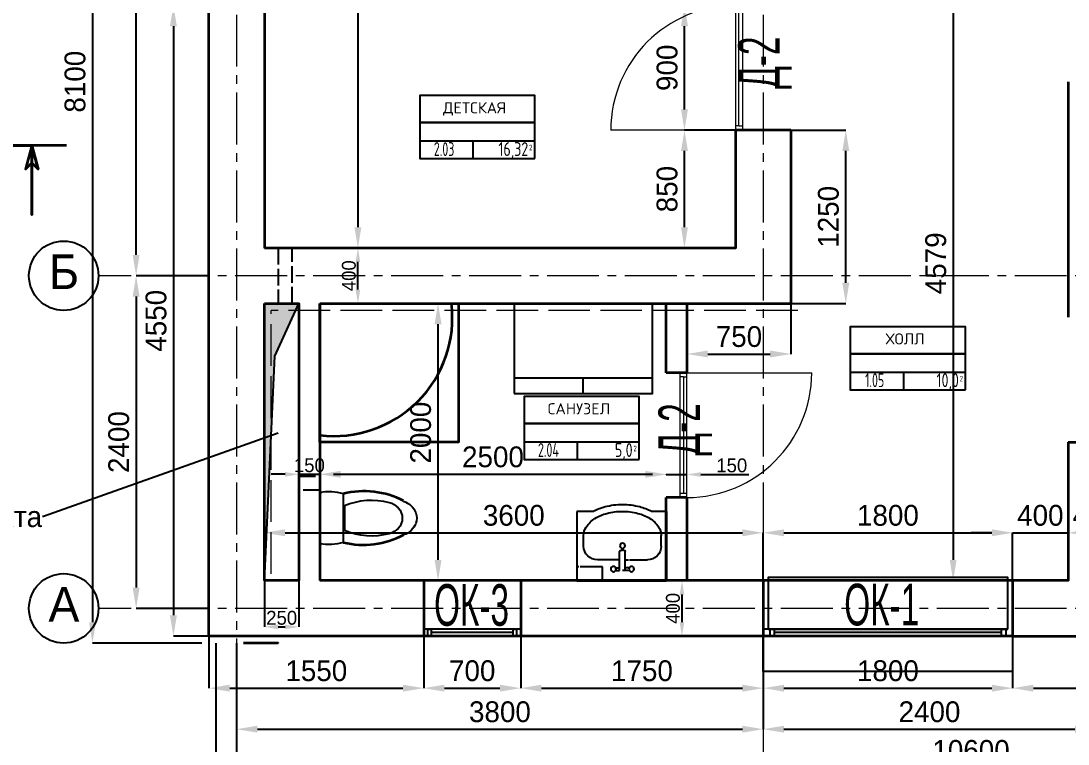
# Model space of a CAD drawing. Header units: millimetres. Extents: x 363119 to 453119, y -246250 to -184425.
# Drawn here: x 436498 to 444055, y -195590 to -190372 of the extents above; entities that cross this region are included whole.
import ezdxf
from ezdxf import colors
from ezdxf.entities.mleader import LeaderData, LeaderLine
from ezdxf.enums import TextEntityAlignment as Align
from ezdxf.math import Vec2, Vec3

# ---------------------------------------------------------------- set-up
doc = ezdxf.new("R2010")
doc.units = ezdxf.units.MM
doc.linetypes.add('ACAD_ISO02W100', pattern=[15, 12, -3])
doc.linetypes.add('CENTER2', pattern=[1.125, 0.75, -0.125, 0.125, -0.125])
for name, color, linetype, lineweight in [('ahsap', 222, 'Continuous', 13), ('Pencere No', 7, 'Continuous', 13), ('Н.С.', 7, 'Continuous', 35)]:
    doc.layers.add(name, color=color, linetype=linetype, lineweight=lineweight)
for name, color, linetype in [('AHSAP KAPI', 152, 'Continuous'), ('AKS', 252, 'CENTER2'), ('DENIZLIK', 174, 'Continuous'), ('room_no', 7, 'Continuous'), ('SANTEH', 30, 'Continuous'), ('tefris', 8, 'Continuous')]:
    doc.layers.add(name, color=color, linetype=linetype)
doc.styles.add('1', font='ARIALN.TTF', dxfattribs={"width": 0.7})
doc.styles.add('CYRILLIC', font='cyriltlc.shx')
doc.styles.add('ROMANS', font='romans', dxfattribs={"width": 0.75})
doc.styles.add('YAZI', font='romans.shx')
doc.dimstyles.new('ISO-25', dxfattribs={"dimtxt": 100, "dimasz": 2.5, "dimexe": 1.25, "dimexo": 0.625, "dimtad": 1, "dimdec": 0, "dimtxsty": 'Standard', "dimcen": 2.5, "dimadec": 0, "dimazin": 0, "dimtfac": 1, "dimtdec": 0, "dimtmove": 0, "dimatfit": 3, "dimfxl": 0, "dimarcsym": 0})

# ---------------------------------------------------------------- blocks, each defined once
blk = doc.blocks.new('*D339')
at = {"layer": 'ahsap', "color": 0, "lineweight": -2}
for p, q in [((439510.2, -192410.7), (439507, -192410.7)), ((439508.2, -194260.7), (439508.2, -192560.7)), ((439510.2, -194410.7), (439507, -194410.7))]:
    blk.add_line(p, q, dxfattribs=at)
at = {"layer": 'ahsap', "color": 0}
for points in [[(439483.2, -192560.7), (439533.2, -192560.7), (439508.2, -192410.7)], [(439483.2, -194260.7), (439533.2, -194260.7), (439508.2, -194410.7)]]:
    blk.add_solid(points, dxfattribs=at)
at = {"layer": 'DEFPOINTS', "color": 0}
for p in [(439508.2, -192410.7), (440317.7, -192410.7), (440354.5, -194410.7)]:
    blk.add_point(p, dxfattribs=at)
at = {"layer": 'ahsap', "color": 0, "insert": (439383.2, -193342.6), "char_height": 150, "attachment_point": 5, "rotation": 90}
blk.add_mtext('2000', dxfattribs=at)
blk = doc.blocks.new('*D340')
at = {"layer": 'ahsap', "color": 0, "lineweight": -2}
for p, q in [((438054.7, -195202.9), (438054.7, -195761.8)), ((448654.7, -195202.9), (448654.7, -195761.8)), ((438204.7, -195761.5), (448504.7, -195761.5))]:
    blk.add_line(p, q, dxfattribs=at)
at = {"layer": 'ahsap', "color": 0}
for points in [[(438204.7, -195736.5), (438204.7, -195786.5), (438054.7, -195761.5)], [(448504.7, -195736.5), (448504.7, -195786.5), (448654.7, -195761.5)]]:
    blk.add_solid(points, dxfattribs=at)
at = {"layer": 'DEFPOINTS', "color": 0}
for p in [(438054.7, -195202.3), (448654.7, -195202.3), (448654.7, -195761.5)]:
    blk.add_point(p, dxfattribs=at)
at = {"layer": 'ahsap', "color": 0, "insert": (443354.7, -195636.5), "char_height": 150, "attachment_point": 5}
blk.add_mtext('10600', dxfattribs=at)
blk = doc.blocks.new('*D341')
at = {"layer": 'ahsap', "color": 0, "lineweight": -2}
for p, q in [((437854.1, -187010.7), (437328.9, -187010.7)), ((437329.2, -192060.7), (437329.2, -187160.7)), ((437804.1, -192210.7), (437328.9, -192210.7))]:
    blk.add_line(p, q, dxfattribs=at)
at = {"layer": 'ahsap', "color": 0}
for points in [[(437304.2, -187160.7), (437354.2, -187160.7), (437329.2, -187010.7)], [(437304.2, -192060.7), (437354.2, -192060.7), (437329.2, -192210.7)]]:
    blk.add_solid(points, dxfattribs=at)
at = {"layer": 'DEFPOINTS', "color": 0}
for p in [(437329.2, -187010.7), (437854.7, -187010.7), (437804.7, -192210.7)]:
    blk.add_point(p, dxfattribs=at)
at = {"layer": 'ahsap', "color": 0, "insert": (437204.2, -189610.7), "char_height": 150, "attachment_point": 5, "rotation": 90}
blk.add_mtext('5200', dxfattribs=at)
blk = doc.blocks.new('*D370')
at = {"layer": 'ahsap', "color": 0, "lineweight": -2}
for p, q in [((437804.1, -186760.7), (437013.7, -186760.7)), ((437014, -186910.7), (437014, -194710.7)), ((437804.1, -194860.7), (437013.7, -194860.7))]:
    blk.add_line(p, q, dxfattribs=at)
at = {"layer": 'ahsap', "color": 0}
for points in [[(436989, -186910.7), (437039, -186910.7), (437014, -186760.7)], [(436989, -194710.7), (437039, -194710.7), (437014, -194860.7)]]:
    blk.add_solid(points, dxfattribs=at)
at = {"layer": 'DEFPOINTS', "color": 0}
for p in [(437804.7, -186760.7), (437014, -194860.7), (437804.7, -194860.7)]:
    blk.add_point(p, dxfattribs=at)
at = {"layer": 'ahsap', "color": 0, "insert": (436889, -190810.7), "char_height": 150, "attachment_point": 5, "rotation": 90}
blk.add_mtext('8100', dxfattribs=at)
blk = doc.blocks.new('*D342')
at = {"layer": 'ahsap', "color": 0, "lineweight": -2}
for p, q in [((438716.6, -187210.7), (438929.9, -187210.7)), ((438929.7, -187360.7), (438929.7, -191860.7)), ((438355.3, -192010.7), (438929.9, -192010.7))]:
    blk.add_line(p, q, dxfattribs=at)
at = {"layer": 'ahsap', "color": 0}
for points in [[(438904.7, -187360.7), (438954.7, -187360.7), (438929.7, -187210.7)], [(438904.7, -191860.7), (438954.7, -191860.7), (438929.7, -192010.7)]]:
    blk.add_solid(points, dxfattribs=at)
at = {"layer": 'DEFPOINTS', "color": 0}
for p in [(438716, -187210.7), (438354.7, -192010.7), (438929.7, -192010.7)]:
    blk.add_point(p, dxfattribs=at)
at = {"layer": 'ahsap', "color": 0, "insert": (438804.7, -189610.7), "char_height": 150, "attachment_point": 5, "rotation": 90}
blk.add_mtext('4800', dxfattribs=at)
blk = doc.blocks.new('*D346')
at = {"layer": 'ahsap', "color": 0, "lineweight": -2}
for p, q in [((437904.7, -194861.3), (437904.7, -196023.1)), ((448904.7, -194861.3), (448904.7, -196023.1)), ((438054.7, -196022.9), (448754.7, -196022.9))]:
    blk.add_line(p, q, dxfattribs=at)
at = {"layer": 'ahsap', "color": 0}
for points in [[(438054.7, -195997.9), (438054.7, -196047.9), (437904.7, -196022.9)], [(448754.7, -195997.9), (448754.7, -196047.9), (448904.7, -196022.9)]]:
    blk.add_solid(points, dxfattribs=at)
at = {"layer": 'DEFPOINTS', "color": 0}
for p in [(437904.7, -194860.7), (448904.7, -194860.7), (448904.7, -196022.9)]:
    blk.add_point(p, dxfattribs=at)
at = {"layer": 'ahsap', "color": 0, "insert": (443404.7, -195897.9), "char_height": 150, "attachment_point": 5}
blk.add_mtext('11000', dxfattribs=at)
blk = doc.blocks.new('*D347')
at = {"layer": 'ahsap', "color": 0, "lineweight": -2}
for p, q in [((438054.7, -194861.3), (438054.7, -195482.6)), ((441854.7, -194862.6), (441854.7, -195482.6)), ((438204.7, -195482.4), (441704.7, -195482.4))]:
    blk.add_line(p, q, dxfattribs=at)
at = {"layer": 'ahsap', "color": 0}
for points in [[(438204.7, -195457.4), (438204.7, -195507.4), (438054.7, -195482.4)], [(441704.7, -195457.4), (441704.7, -195507.4), (441854.7, -195482.4)]]:
    blk.add_solid(points, dxfattribs=at)
at = {"layer": 'DEFPOINTS', "color": 0}
for p in [(438054.7, -194860.7), (441854.7, -194862), (441854.7, -195482.4)]:
    blk.add_point(p, dxfattribs=at)
at = {"layer": 'ahsap', "color": 0, "insert": (439954.7, -195357.4), "char_height": 150, "attachment_point": 5}
blk.add_mtext('3800', dxfattribs=at)
blk = doc.blocks.new('*D348')
at = {"layer": 'ahsap', "color": 0, "lineweight": -2}
for p, q in [((441854.7, -194863.2), (441854.7, -195482.6)), ((444254.7, -194863.2), (444254.7, -195482.6)), ((442004.7, -195482.4), (444104.7, -195482.4))]:
    blk.add_line(p, q, dxfattribs=at)
at = {"layer": 'ahsap', "color": 0}
for points in [[(442004.7, -195457.4), (442004.7, -195507.4), (441854.7, -195482.4)], [(444104.7, -195457.4), (444104.7, -195507.4), (444254.7, -195482.4)]]:
    blk.add_solid(points, dxfattribs=at)
at = {"layer": 'DEFPOINTS', "color": 0}
for p in [(441854.7, -194862.6), (444254.7, -194862.6), (444254.7, -195482.4)]:
    blk.add_point(p, dxfattribs=at)
at = {"layer": 'ahsap', "color": 0, "insert": (443054.7, -195357.4), "char_height": 150, "attachment_point": 5}
blk.add_mtext('2400', dxfattribs=at)
blk = doc.blocks.new('*D349')
at = {"layer": 'ahsap', "color": 0, "lineweight": -2}
for p, q in [((438256, -192010.7), (438930.2, -192010.7)), ((438929.9, -192310.7), (438929.9, -192110.7)), ((439059, -192410.7), (438929.7, -192410.7))]:
    blk.add_line(p, q, dxfattribs=at)
at = {"layer": 'ahsap', "color": 0}
for points in [[(438913.3, -192110.7), (438946.6, -192110.7), (438929.9, -192010.7)], [(438913.3, -192310.7), (438946.6, -192310.7), (438929.9, -192410.7)]]:
    blk.add_solid(points, dxfattribs=at)
at = {"layer": 'DEFPOINTS', "color": 0}
for p in [(438255.3, -192010.7), (438929.9, -192010.7), (439059.6, -192410.7)]:
    blk.add_point(p, dxfattribs=at)
at = {"layer": 'ahsap', "color": 0, "insert": (438864.9, -192210.7), "char_height": 100, "attachment_point": 5, "rotation": 90}
blk.add_mtext('400', dxfattribs=at)
blk = doc.blocks.new('Дверь 900')
at = {"layer": 'AHSAP KAPI', "lineweight": 5}
for p, q in [((355708.5, -118407.4), (355708.5, -117507.4)), ((356608.5, -118407.4), (355708.5, -118407.4)), ((355738.5, -118432.4), (355738.5, -118407.4)), ((356578.5, -118407.4), (356578.5, -118457.4)), ((356608.5, -118457.4), (355708.5, -118457.4)), ((355738.5, -118432.4), (356578.5, -118432.4)), ((355738.5, -118432.4), (355738.5, -118457.4))]:
    blk.add_line(p, q, dxfattribs=at)
for points in [[(355708.5, -118457.4), (355708.5, -118407.4)], [(356608.5, -118457.4), (356608.5, -118407.4)]]:
    blk.add_lwpolyline(points, dxfattribs=at)
blk.add_arc((355708.5, -118407.4), 900, 0, 90, dxfattribs=at)
blk = doc.blocks.new('*D383')
at = {"layer": 'ahsap', "color": 0, "lineweight": -2}
for p, q in [((441654.1, -190260.3), (441286.4, -190260.3)), ((441286.7, -191010.3), (441286.7, -190410.3)), ((441654.1, -191160.3), (441286.4, -191160.3))]:
    blk.add_line(p, q, dxfattribs=at)
at = {"layer": 'ahsap', "color": 0}
for points in [[(441261.7, -190410.3), (441311.7, -190410.3), (441286.7, -190260.3)], [(441261.7, -191010.3), (441311.7, -191010.3), (441286.7, -191160.3)]]:
    blk.add_solid(points, dxfattribs=at)
at = {"layer": 'DEFPOINTS', "color": 0}
for p in [(441286.7, -190260.3), (441654.7, -190260.3), (441654.7, -191160.3)]:
    blk.add_point(p, dxfattribs=at)
at = {"layer": 'ahsap', "color": 0, "insert": (441161.7, -190710.3), "char_height": 150, "attachment_point": 5, "rotation": 90}
blk.add_mtext('900', dxfattribs=at)
blk = doc.blocks.new('*D386')
at = {"layer": 'ahsap', "color": 0, "lineweight": -2}
for p, q in [((437954.1, -190260.7), (437598.3, -190260.7)), ((437598.5, -190410.7), (437598.5, -194660.7)), ((437854.1, -194810.7), (437598.3, -194810.7))]:
    blk.add_line(p, q, dxfattribs=at)
at = {"layer": 'ahsap', "color": 0}
for points in [[(437573.5, -190410.7), (437623.5, -190410.7), (437598.5, -190260.7)], [(437573.5, -194660.7), (437623.5, -194660.7), (437598.5, -194810.7)]]:
    blk.add_solid(points, dxfattribs=at)
at = {"layer": 'DEFPOINTS', "color": 0}
for p in [(437954.7, -190260.7), (437598.5, -194810.7), (437854.7, -194810.7)]:
    blk.add_point(p, dxfattribs=at)
at = {"layer": 'ahsap', "color": 0, "insert": (437473.5, -192535.7), "char_height": 150, "attachment_point": 5, "rotation": 90}
blk.add_mtext('4550', dxfattribs=at)
blk = doc.blocks.new('*D387')
at = {"layer": 'ahsap', "color": 0, "lineweight": -2}
for p, q in [((441654.1, -190260.3), (441286.4, -190260.3)), ((441286.7, -191010.3), (441286.7, -190410.3)), ((441653.5, -191160.3), (441286.4, -191160.3))]:
    blk.add_line(p, q, dxfattribs=at)
at = {"layer": 'ahsap', "color": 0}
for points in [[(441261.7, -190410.3), (441311.7, -190410.3), (441286.7, -190260.3)], [(441261.7, -191010.3), (441311.7, -191010.3), (441286.7, -191160.3)]]:
    blk.add_solid(points, dxfattribs=at)
at = {"layer": 'DEFPOINTS', "color": 0}
for p in [(441286.7, -190260.3), (441654.7, -190260.3), (441654.1, -191160.3)]:
    blk.add_point(p, dxfattribs=at)
at = {"layer": 'ahsap', "color": 0, "insert": (441161.7, -190710.3), "char_height": 150, "attachment_point": 5, "rotation": 90}
blk.add_mtext('900', dxfattribs=at)
blk = doc.blocks.new('*D389')
at = {"layer": 'ahsap', "color": 0, "lineweight": -2}
for p, q in [((438254.7, -194410.1), (438254.7, -194065.1)), ((438404.7, -194065.3), (441704.7, -194065.3)), ((441854.7, -194410.1), (441854.7, -194065.1))]:
    blk.add_line(p, q, dxfattribs=at)
at = {"layer": 'ahsap', "color": 0}
for points in [[(438404.7, -194040.3), (438404.7, -194090.3), (438254.7, -194065.3)], [(441704.7, -194040.3), (441704.7, -194090.3), (441854.7, -194065.3)]]:
    blk.add_solid(points, dxfattribs=at)
at = {"layer": 'DEFPOINTS', "color": 0}
for p in [(441854.7, -194065.3), (438254.7, -194410.7), (441854.7, -194410.7)]:
    blk.add_point(p, dxfattribs=at)
at = {"layer": 'ahsap', "color": 0, "insert": (440054.7, -193940.3), "char_height": 150, "attachment_point": 5}
blk.add_mtext('3600', dxfattribs=at)
blk = doc.blocks.new('*D390')
at = {"layer": 'ahsap', "color": 0, "lineweight": -2}
for p, q in [((441854.7, -194410.1), (441854.7, -194065.1)), ((442004.7, -194065.3), (443504.7, -194065.3)), ((443654.7, -194410.1), (443654.7, -194065.1))]:
    blk.add_line(p, q, dxfattribs=at)
at = {"layer": 'ahsap', "color": 0}
for points in [[(442004.7, -194040.3), (442004.7, -194090.3), (441854.7, -194065.3)], [(443504.7, -194040.3), (443504.7, -194090.3), (443654.7, -194065.3)]]:
    blk.add_solid(points, dxfattribs=at)
at = {"layer": 'DEFPOINTS', "color": 0}
for p in [(443654.7, -194065.3), (441854.7, -194410.7), (443654.7, -194410.7)]:
    blk.add_point(p, dxfattribs=at)
at = {"layer": 'ahsap', "color": 0, "insert": (442754.7, -193940.3), "char_height": 150, "attachment_point": 5}
blk.add_mtext('1800', dxfattribs=at)
blk = doc.blocks.new('*D391')
at = {"layer": 'ahsap', "color": 0, "lineweight": -2}
for p, q in [((443504.7, -194065.3), (443354.7, -194065.3)), ((443654.7, -194410.1), (443654.7, -194065.1)), ((443654.7, -194065.3), (444054.7, -194065.3)), ((444054.7, -194410.1), (444054.7, -194065.1)), ((444204.7, -194065.3), (444354.7, -194065.3))]:
    blk.add_line(p, q, dxfattribs=at)
at = {"layer": 'ahsap', "color": 0}
for points in [[(443504.7, -194040.3), (443504.7, -194090.3), (443654.7, -194065.3)], [(444204.7, -194040.3), (444204.7, -194090.3), (444054.7, -194065.3)]]:
    blk.add_solid(points, dxfattribs=at)
at = {"layer": 'DEFPOINTS', "color": 0}
for p in [(444054.7, -194065.3), (443654.7, -194410.7), (444054.7, -194410.7)]:
    blk.add_point(p, dxfattribs=at)
at = {"layer": 'ahsap', "color": 0, "insert": (443854.7, -193940.3), "char_height": 150, "attachment_point": 5}
blk.add_mtext('400', dxfattribs=at)
blk = doc.blocks.new('*D392')
at = {"layer": 'ahsap', "color": 0, "lineweight": -2}
for p, q in [((437854.1, -192210.7), (437328.9, -192210.7)), ((437329.2, -192360.7), (437329.2, -194460.7)), ((437854.1, -194610.7), (437328.9, -194610.7))]:
    blk.add_line(p, q, dxfattribs=at)
at = {"layer": 'ahsap', "color": 0}
for points in [[(437304.2, -192360.7), (437354.2, -192360.7), (437329.2, -192210.7)], [(437304.2, -194460.7), (437354.2, -194460.7), (437329.2, -194610.7)]]:
    blk.add_solid(points, dxfattribs=at)
at = {"layer": 'DEFPOINTS', "color": 0}
for p in [(437854.7, -192210.7), (437329.2, -194610.7), (437854.7, -194610.7)]:
    blk.add_point(p, dxfattribs=at)
at = {"layer": 'ahsap', "color": 0, "insert": (437204.2, -193410.7), "char_height": 150, "attachment_point": 5, "rotation": 90}
blk.add_mtext('2400', dxfattribs=at)
blk = doc.blocks.new('roomno')
for p, q in [((1101, 344), (0, 344)), ((0, 344), (1101, 344)), ((1101, 166), (0, 166)), ((511, 0), (511, 166))]:
    blk.add_line(p, q)
blk.add_lwpolyline([(1101, 0), (1101, 602), (0, 602), (0, 0)], close=True)
at = {"style": 'CYRILLIC'}
for p in [(536, 499), (536, 374)]:
    blk.add_attdef('KOMNATA', text='', height=79.8, dxfattribs=at).set_placement(p, align=Align.CENTER)
at = {"style": 'ROMANS'}
for tag, width, p in [('LOBBY', 0.7, (533, 200)), ('001', 0.6, (233, 25))]:
    blk.add_attdef(tag, text='', height=108, dxfattribs=dict(at, width=width)).set_placement(p, align=Align.CENTER)
at = {"style": 'ROMANS', "width": 0.7}
blk.add_attdef('M', text='', height=108, dxfattribs=at).set_placement((1038, 25), align=Align.RIGHT)
blk.add_attdef('2', (1046, 79), '', height=53.9, dxfattribs=at)
blk = doc.blocks.new('*D393')
at = {"layer": 'ahsap', "color": 0, "lineweight": -2}
for p, q in [((441155.3, -194410.7), (441268.8, -194410.7)), ((441268.5, -194510.7), (441268.5, -194710.7)), ((441155.3, -194810.7), (441268.8, -194810.7))]:
    blk.add_line(p, q, dxfattribs=at)
at = {"layer": 'ahsap', "color": 0}
for points in [[(441251.9, -194510.7), (441285.2, -194510.7), (441268.5, -194410.7)], [(441251.9, -194710.7), (441285.2, -194710.7), (441268.5, -194810.7)]]:
    blk.add_solid(points, dxfattribs=at)
at = {"layer": 'DEFPOINTS', "color": 0}
for p in [(441154.7, -194410.7), (441154.7, -194810.7), (441268.5, -194810.7)]:
    blk.add_point(p, dxfattribs=at)
at = {"layer": 'ahsap', "color": 0, "insert": (441203.5, -194610.7), "char_height": 100, "attachment_point": 5, "rotation": 90}
blk.add_mtext('400', dxfattribs=at)
blk = doc.blocks.new('*D394')
at = {"layer": 'ahsap', "color": 0, "lineweight": -2}
for p, q in [((438254.7, -194411.3), (438254.7, -194744.6)), ((438504.7, -194411.3), (438504.7, -194744.6)), ((438354.7, -194744.3), (438404.7, -194744.3))]:
    blk.add_line(p, q, dxfattribs=at)
at = {"layer": 'ahsap', "color": 0}
for points in [[(438354.7, -194727.7), (438354.7, -194761), (438254.7, -194744.3)], [(438404.7, -194727.7), (438404.7, -194761), (438504.7, -194744.3)]]:
    blk.add_solid(points, dxfattribs=at)
at = {"layer": 'DEFPOINTS', "color": 0}
for p in [(438254.7, -194410.7), (438504.7, -194410.7), (438504.7, -194744.3)]:
    blk.add_point(p, dxfattribs=at)
at = {"layer": 'ahsap', "color": 0, "insert": (438379.7, -194679.3), "char_height": 100, "attachment_point": 5}
blk.add_mtext('250', dxfattribs=at)
blk = doc.blocks.new('*D395')
at = {"layer": 'ahsap', "color": 0, "lineweight": -2}
for p, q in [((438504.7, -193126.6), (438504.7, -193643.7)), ((438654.7, -193126.6), (438654.7, -193643.7)), ((438404.7, -193643.4), (438304.7, -193643.4)), ((438504.7, -193643.4), (438654.7, -193643.4)), ((438754.7, -193643.4), (438854.7, -193643.4))]:
    blk.add_line(p, q, dxfattribs=at)
at = {"layer": 'ahsap', "color": 0}
for points in [[(438404.7, -193626.7), (438404.7, -193660.1), (438504.7, -193643.4)], [(438754.7, -193626.7), (438754.7, -193660.1), (438654.7, -193643.4)]]:
    blk.add_solid(points, dxfattribs=at)
at = {"layer": 'DEFPOINTS', "color": 0}
for p in [(438504.7, -193126), (438654.7, -193126), (438654.7, -193643.4)]:
    blk.add_point(p, dxfattribs=at)
at = {"layer": 'ahsap', "color": 0, "insert": (438579.7, -193578.4), "char_height": 100, "attachment_point": 5}
blk.add_mtext('150', dxfattribs=at)
blk = doc.blocks.new('Унитаз')
at = {"layer": 'SANTEH', "color": 7}
for p, q in [((196202.2, 127625.4), (196244.9, 127635)), ((196244.9, 127635), (196286.4, 127639.6)), ((196286.4, 127639.6), (196330.1, 127639.6)), ((196330.1, 127639.6), (196372.3, 127634.4)), ((196372.3, 127634.8), (196372.3, 127263.9)), ((196202.2, 127625.4), (196202.2, 127273.4)), ((196194.4, 127359), (196194.4, 127539.8)), ((196202.2, 127273.4), (196244.9, 127263.8)), ((196244.9, 127263.8), (196286.4, 127259.2)), ((196286.4, 127259.2), (196330.1, 127259.2)), ((196330.1, 127259.2), (196372.3, 127264.4))]:
    blk.add_line(p, q, dxfattribs=at)
at = {"layer": 'SANTEH', "color": 7, "extrusion": (0, 0, -1)}
for centre, major_axis, start_param, end_param in [((195807.8, 127439.2), (97.2, 97.2), 4.283952, 5.196757), ((195905.6, 127429.8), (-96.7, 96.7), 6.250822, 6.810649), ((195999.8, 127072.9), (357.7, 357.7), -1.043333, -0.390495), ((195780.4, 127449.4), (-76.4, 76.4), 5.140826, 5.854749), ((195884.8, 127449.4), (-76.4, 76.4), 4.744752, 6.250822), ((195807.8, 127459.6), (-97.2, 97.2), 4.228021, 5.140826), ((195905.6, 127468.9), (96.7, 96.7), 2.614129, 3.173956), ((195999.8, 127825.9), (357.7, 357.7), 1.961292, 2.614129)]:
    blk.add_ellipse(centre, major_axis=major_axis, ratio=1, start_param=start_param, end_param=end_param, dxfattribs=at)
at = {"layer": 'Н.С.', "ltscale": 100}
for p, q in [((196372.3, 127634.4), (196360.9, 127634.4)), ((196372.3, 127264.4), (196360.9, 127264.4))]:
    blk.add_line(p, q, dxfattribs=at)
for centre, start, end in [((196057.8, 127019.4), 76.59918, 117.8138), ((196054.6, 127878.3), 242.60724, 283.82186)]:
    blk.add_arc(centre, 623, start, end, dxfattribs=at)
blk = doc.blocks.new('*D396')
at = {"layer": 'ahsap', "color": 0, "lineweight": -2}
for p, q in [((438654.7, -193641.4), (438654.7, -193644.7)), ((438804.7, -193643.4), (441004.7, -193643.4)), ((441154.7, -193641.4), (441154.7, -193644.7))]:
    blk.add_line(p, q, dxfattribs=at)
at = {"layer": 'ahsap', "color": 0}
for points in [[(438804.7, -193618.4), (438804.7, -193668.4), (438654.7, -193643.4)], [(441004.7, -193618.4), (441004.7, -193668.4), (441154.7, -193643.4)]]:
    blk.add_solid(points, dxfattribs=at)
at = {"layer": 'DEFPOINTS', "color": 0}
for p in [(438654.7, -192410.7), (441154.7, -192410.7), (441154.7, -193643.4)]:
    blk.add_point(p, dxfattribs=at)
at = {"layer": 'ahsap', "color": 0, "insert": (439904.7, -193518.4), "char_height": 150, "attachment_point": 5}
blk.add_mtext('2500', dxfattribs=at)
blk = doc.blocks.new('*D397')
at = {"layer": 'ahsap', "color": 0, "lineweight": -2}
for p, q in [((441054.7, -193644.7), (440954.7, -193644.7)), ((441154.7, -193644), (441154.7, -193644.4)), ((441154.7, -193644.7), (441304.7, -193644.7)), ((441304.7, -193644), (441304.7, -193644.4)), ((441404.7, -193644.7), (441751.4, -193644.7))]:
    blk.add_line(p, q, dxfattribs=at)
at = {"layer": 'ahsap', "color": 0}
for points in [[(441054.7, -193628), (441054.7, -193661.3), (441154.7, -193644.7)], [(441404.7, -193628), (441404.7, -193661.3), (441304.7, -193644.7)]]:
    blk.add_solid(points, dxfattribs=at)
at = {"layer": 'DEFPOINTS', "color": 0}
for p in [(441154.7, -193644.7), (441304.7, -193644.7), (441304.7, -193644.7)]:
    blk.add_point(p, dxfattribs=at)
at = {"layer": 'ahsap', "color": 0, "insert": (441628, -193579.7), "char_height": 100, "attachment_point": 5}
blk.add_mtext('150', dxfattribs=at)
blk = doc.blocks.new('Раковина')
at = {"layer": 'SANTEH', "color": 7}
for p, q in [((200378.1, 127107.9), (200878.1, 127107.9)), ((200378.1, 126988.4), (200378.1, 127107.9)), ((200777.8, 127092.5), (200777.8, 127107.9)), ((200628.1, 127058.9), (200553.1, 127058.9)), ((200777.8, 126922.7), (200777.8, 127083.1)), ((200728.1, 126798.9), (200728.1, 126958.9)), ((200877.8, 126922.7), (200777.8, 126922.7)), ((200784.9, 126827.6), (200784.9, 126798.9)), ((200804.9, 126828.3), (200804.9, 126798.9)), ((200657.9, 126788.9), (200657.9, 126778.9)), ((200657.9, 126768.9), (200657.9, 126778.9)), ((200804.9, 126798.9), (200667.9, 126798.9)), ((200804.9, 126758.9), (200667.9, 126758.9)), ((200728.1, 126758.9), (200728.1, 126735.4)), ((200728.1, 126728.3), (200728.1, 126598.9)), ((200784.9, 126730.1), (200784.9, 126758.9)), ((200804.9, 126729.4), (200804.9, 126778.9)), ((200378.1, 126462.9), (200378.1, 126569.3)), ((200628.1, 126498.9), (200553.1, 126498.9))]:
    blk.add_line(p, q, dxfattribs=at)
for points in [[(200553.1, 127058.9, 0.147373), (200491, 127040.1, 0.107136), (200429.4, 126976.8, 0.076468), (200392.4, 126890.7, 0.063415), (200378.1, 126778.9, 0.063415), (200392.4, 126667, 0.076468), (200429.4, 126580.9, 0.107136), (200491, 126517.6, 0.147373), (200553.1, 126498.9, 0.147373)], [(200378.1, 126988.4, 0.064268), (200344, 126903.3, 0.063415), (200328.1, 126778.9, 0.063415), (200344, 126654.4, 0.064268), (200378.1, 126569.3, 0.107136)]]:
    blk.add_lwpolyline(points, format="xyb", dxfattribs=at)
for centre in [(200794.4, 126844), (200626.4, 126778.9), (200794.4, 126713.7)]:
    blk.add_circle(centre, 18.9, dxfattribs=at)
for centre, radius, start, end in [((200628.1, 126958.9), 100, 0, 90), ((200667.9, 126788.9), 10, 90, 180), ((200667.9, 126768.9), 10, 180, 270), ((200628.1, 126598.9), 100, 270, 0)]:
    blk.add_arc(centre, radius, start, end, dxfattribs=at)
at = {"layer": 'Н.С.', "ltscale": 100}
for p in [(200878.1, 127107.9), (200378.1, 126462.9)]:
    blk.add_line(p, (200878.1, 126462.9), dxfattribs=at)
blk = doc.blocks.new('*D399')
at = {"layer": 'ahsap', "color": 0, "lineweight": -2}
for p, q in [((443105.3, -189831.3), (443225.7, -189831.3)), ((443225.4, -189981.3), (443225.4, -194260.7)), ((442454.9, -194410.7), (443225.7, -194410.7))]:
    blk.add_line(p, q, dxfattribs=at)
at = {"layer": 'ahsap', "color": 0}
for points in [[(443200.4, -189981.3), (443250.4, -189981.3), (443225.4, -189831.3)], [(443200.4, -194260.7), (443250.4, -194260.7), (443225.4, -194410.7)]]:
    blk.add_solid(points, dxfattribs=at)
at = {"layer": 'DEFPOINTS', "color": 0}
for p in [(443104.7, -189831.3), (442454.3, -194410.7), (443225.4, -194410.7)]:
    blk.add_point(p, dxfattribs=at)
at = {"layer": 'ahsap', "color": 0, "insert": (443100.4, -192121), "char_height": 150, "attachment_point": 5, "rotation": 90}
blk.add_mtext('4579', dxfattribs=at)
blk = doc.blocks.new('*D400')
at = {"layer": 'ahsap', "color": 0, "lineweight": -2}
for p, q in [((441304.7, -192411.3), (441304.7, -192775.7)), ((442054.7, -192411.3), (442054.7, -192775.7)), ((441454.7, -192775.4), (441904.7, -192775.4))]:
    blk.add_line(p, q, dxfattribs=at)
at = {"layer": 'ahsap', "color": 0}
for points in [[(441454.7, -192750.4), (441454.7, -192800.4), (441304.7, -192775.4)], [(441904.7, -192750.4), (441904.7, -192800.4), (442054.7, -192775.4)]]:
    blk.add_solid(points, dxfattribs=at)
at = {"layer": 'DEFPOINTS', "color": 0}
for p in [(441304.7, -192410.7), (442054.7, -192410.7), (442054.7, -192775.4)]:
    blk.add_point(p, dxfattribs=at)
at = {"layer": 'ahsap', "color": 0, "insert": (441679.7, -192650.4), "char_height": 150, "attachment_point": 5}
blk.add_mtext('750', dxfattribs=at)
blk = doc.blocks.new('*D406')
at = {"layer": 'ahsap', "color": 0, "lineweight": -2}
for p, q in [((444054.7, -194409.5), (444054.7, -194064.8)), ((444204.7, -194065.1), (444304.7, -194065.1)), ((444454.7, -194410.1), (444454.7, -194064.8))]:
    blk.add_line(p, q, dxfattribs=at)
at = {"layer": 'ahsap', "color": 0}
for points in [[(444204.7, -194040.1), (444204.7, -194090.1), (444054.7, -194065.1)], [(444304.7, -194040.1), (444304.7, -194090.1), (444454.7, -194065.1)]]:
    blk.add_solid(points, dxfattribs=at)
at = {"layer": 'DEFPOINTS', "color": 0}
for p in [(444454.7, -194065.1), (444054.7, -194410.1), (444454.7, -194410.7)]:
    blk.add_point(p, dxfattribs=at)
at = {"layer": 'ahsap', "color": 0, "insert": (444254.7, -193940.1), "char_height": 150, "attachment_point": 5}
blk.add_mtext('400', dxfattribs=at)
blk = doc.blocks.new('*D408')
at = {"layer": 'ahsap', "color": 0, "lineweight": -2}
for p, q in [((441654.1, -191160.3), (441286.2, -191160.3)), ((441286.4, -191860.7), (441286.4, -191310.3)), ((441654.1, -192010.7), (441286.2, -192010.7))]:
    blk.add_line(p, q, dxfattribs=at)
at = {"layer": 'ahsap', "color": 0}
for points in [[(441261.4, -191310.3), (441311.4, -191310.3), (441286.4, -191160.3)], [(441261.4, -191860.7), (441311.4, -191860.7), (441286.4, -192010.7)]]:
    blk.add_solid(points, dxfattribs=at)
at = {"layer": 'DEFPOINTS', "color": 0}
for p in [(441286.4, -191160.3), (441654.7, -191160.3), (441654.7, -192010.7)]:
    blk.add_point(p, dxfattribs=at)
at = {"layer": 'ahsap', "color": 0, "insert": (441161.4, -191585.5), "char_height": 150, "attachment_point": 5, "rotation": 90}
blk.add_mtext('850', dxfattribs=at)
blk = doc.blocks.new('Окно 1800')
at = {"layer": 'AHSAP KAPI'}
for p, q in [((337818.2, 45999.4), (337738.2, 45999.4)), ((337738.2, 45999.4), (337738.2, 45949.4)), ((337738.2, 45949.4), (339538.2, 45949.4)), ((339503.2, 45999.4), (337778.2, 45999.4)), ((337788.2, 45949.4), (337788.2, 45999.4)), ((337788.2, 45999.4), (337818.2, 45999.4)), ((337818.2, 45949.4), (337788.2, 45949.4)), ((337818.2, 45999.4), (337818.2, 45974.4)), ((337818.2, 45974.4), (337818.2, 45949.4)), ((339458.2, 45974.4), (337818.2, 45974.4)), ((339458.2, 45949.4), (339458.2, 45999.4)), ((339458.2, 45949.4), (339538.2, 45949.4)), ((339473.2, 45999.4), (339503.2, 45999.4)), ((339488.2, 45999.4), (339488.2, 45949.4)), ((339538.2, 45974.4), (339538.2, 45999.4)), ((339538.2, 45974.4), (339538.2, 45949.4))]:
    blk.add_line(p, q, dxfattribs=at)
at = {"layer": 'DENIZLIK'}
for points in [[(339503.2, 45999.4), (339503.2, 46372.6), (337773.2, 46372.6), (337773.2, 45999.4), (339503.2, 45999.4)], [(337738.2, 45694.4), (337738.2, 45949.4), (339538.2, 45949.4), (339538.2, 45694.4), (337738.2, 45693.7)]]:
    blk.add_lwpolyline(points, dxfattribs=at)
blk = doc.blocks.new('*D463')
at = {"layer": 'ahsap', "color": 0, "lineweight": -2}
for p, q in [((442055.3, -191160.3), (442451, -191160.3)), ((442450.8, -192260.7), (442450.8, -191310.3)), ((442055.3, -192410.7), (442451, -192410.7))]:
    blk.add_line(p, q, dxfattribs=at)
at = {"layer": 'ahsap', "color": 0}
for points in [[(442425.8, -191310.3), (442475.8, -191310.3), (442450.8, -191160.3)], [(442425.8, -192260.7), (442475.8, -192260.7), (442450.8, -192410.7)]]:
    blk.add_solid(points, dxfattribs=at)
at = {"layer": 'DEFPOINTS', "color": 0}
for p in [(442054.7, -191160.3), (442450.8, -191160.3), (442054.7, -192410.7)]:
    blk.add_point(p, dxfattribs=at)
at = {"layer": 'ahsap', "color": 0, "insert": (442325.8, -191785.5), "char_height": 150, "attachment_point": 5, "rotation": 90}
blk.add_mtext('1250', dxfattribs=at)
blk = doc.blocks.new('*D508')
at = {"layer": 'ahsap', "color": 0, "lineweight": -2}
for p, q in [((437854.7, -194811.3), (437854.7, -195186.7)), ((439404.7, -194811.3), (439404.7, -195186.7)), ((438004.7, -195186.4), (439254.7, -195186.4))]:
    blk.add_line(p, q, dxfattribs=at)
at = {"layer": 'ahsap', "color": 0}
for points in [[(438004.7, -195161.4), (438004.7, -195211.4), (437854.7, -195186.4)], [(439254.7, -195161.4), (439254.7, -195211.4), (439404.7, -195186.4)]]:
    blk.add_solid(points, dxfattribs=at)
at = {"layer": 'DEFPOINTS', "color": 0}
for p in [(437854.7, -194810.7), (439404.7, -194810.7), (439404.7, -195186.4)]:
    blk.add_point(p, dxfattribs=at)
at = {"layer": 'ahsap', "color": 0, "insert": (438629.7, -195061.4), "char_height": 150, "attachment_point": 5}
blk.add_mtext('1550', dxfattribs=at)
blk = doc.blocks.new('*D509')
at = {"layer": 'ahsap', "color": 0, "lineweight": -2}
for p, q in [((439404.7, -194811.3), (439404.7, -195186.7)), ((440104.7, -194811.3), (440104.7, -195186.7)), ((439554.7, -195186.4), (439954.7, -195186.4))]:
    blk.add_line(p, q, dxfattribs=at)
at = {"layer": 'ahsap', "color": 0}
for points in [[(439554.7, -195161.4), (439554.7, -195211.4), (439404.7, -195186.4)], [(439954.7, -195161.4), (439954.7, -195211.4), (440104.7, -195186.4)]]:
    blk.add_solid(points, dxfattribs=at)
at = {"layer": 'DEFPOINTS', "color": 0}
for p in [(439404.7, -194810.7), (440104.7, -194810.7), (440104.7, -195186.4)]:
    blk.add_point(p, dxfattribs=at)
at = {"layer": 'ahsap', "color": 0, "insert": (439754.7, -195061.4), "char_height": 150, "attachment_point": 5}
blk.add_mtext('700', dxfattribs=at)
blk = doc.blocks.new('*D510')
at = {"layer": 'ahsap', "color": 0, "lineweight": -2}
for p, q in [((440104.7, -194811.3), (440104.7, -195186.7)), ((441854.7, -194811.3), (441854.7, -195186.7)), ((440254.7, -195186.4), (441704.7, -195186.4))]:
    blk.add_line(p, q, dxfattribs=at)
at = {"layer": 'ahsap', "color": 0}
for points in [[(440254.7, -195161.4), (440254.7, -195211.4), (440104.7, -195186.4)], [(441704.7, -195161.4), (441704.7, -195211.4), (441854.7, -195186.4)]]:
    blk.add_solid(points, dxfattribs=at)
at = {"layer": 'DEFPOINTS', "color": 0}
for p in [(440104.7, -194810.7), (441854.7, -194810.7), (441854.7, -195186.4)]:
    blk.add_point(p, dxfattribs=at)
at = {"layer": 'ahsap', "color": 0, "insert": (440979.7, -195061.4), "char_height": 150, "attachment_point": 5}
blk.add_mtext('1750', dxfattribs=at)
blk = doc.blocks.new('*D511')
at = {"layer": 'ahsap', "color": 0, "lineweight": -2}
for p, q in [((441854.7, -194811.3), (441854.7, -195186.7)), ((443654.7, -194811.3), (443654.7, -195186.7)), ((442004.7, -195186.4), (443504.7, -195186.4))]:
    blk.add_line(p, q, dxfattribs=at)
at = {"layer": 'ahsap', "color": 0}
for points in [[(442004.7, -195161.4), (442004.7, -195211.4), (441854.7, -195186.4)], [(443504.7, -195161.4), (443504.7, -195211.4), (443654.7, -195186.4)]]:
    blk.add_solid(points, dxfattribs=at)
at = {"layer": 'DEFPOINTS', "color": 0}
for p in [(441854.7, -194810.7), (443654.7, -194810.7), (443654.7, -195186.4)]:
    blk.add_point(p, dxfattribs=at)
at = {"layer": 'ahsap', "color": 0, "insert": (442754.7, -195061.4), "char_height": 150, "attachment_point": 5}
blk.add_mtext('1800', dxfattribs=at)
blk = doc.blocks.new('*D512')
at = {"layer": 'ahsap', "color": 0, "lineweight": -2}
for p, q in [((443654.7, -194811.3), (443654.7, -195186.7)), ((448854.7, -194811.3), (448854.7, -195186.7)), ((443804.7, -195186.4), (448704.7, -195186.4))]:
    blk.add_line(p, q, dxfattribs=at)
at = {"layer": 'ahsap', "color": 0}
for points in [[(443804.7, -195161.4), (443804.7, -195211.4), (443654.7, -195186.4)], [(448704.7, -195161.4), (448704.7, -195211.4), (448854.7, -195186.4)]]:
    blk.add_solid(points, dxfattribs=at)
at = {"layer": 'DEFPOINTS', "color": 0}
for p in [(443654.7, -194810.7), (448854.7, -194810.7), (448854.7, -195186.4)]:
    blk.add_point(p, dxfattribs=at)
at = {"layer": 'ahsap', "color": 0, "insert": (446254.7, -195061.4), "char_height": 150, "attachment_point": 5}
blk.add_mtext('5200', dxfattribs=at)

msp = doc.modelspace()

# ---------------------------------------------------------------- hatches: boundary and pattern name
h = msp.add_hatch(color=5)
h.dxf.hatch_style = 1
h.paths.add_polyline_path([(438304.7, -192460.7), (438481.8, -192460.7), (438504.7, -192410.7), (438254.7, -192410.7), (438254.7, -194410.7), (438304.7, -193349.4)])
h.paths.add_polyline_path([(438481.8, -192460.7), (438304.7, -192460.7), (438304.7, -193349.4), (438331, -192790.5)], flags=17)

# ---------------------------------------------------------------- linework, layer by layer
at = {"color": 0}
for p, q in [((438354.9, -192410.6), (438354.9, -192410.8)), ((438504.7, -194410.7), (438504.7, -192410.7))]:
    msp.add_line(p, q, dxfattribs=at)
at = {"color": 0, "linetype": 'ACAD_ISO02W100', "ltscale": 10}
for points in [[(438379.7, -192410.7), (438454.7, -192410.7), (438454.7, -192010.7), (438354.7, -192010.7), (438354.9, -192410.6), (438379.7, -192410.7)], [(438504.7, -193657.5), (438654.7, -193657.5), (438654.7, -193757.5), (438504.7, -193757.5), (438504.7, -193657.5)]]:
    msp.add_lwpolyline(points, dxfattribs=at)
at = {"color": 0}
for points in [[(438254.7, -194410.7), (438331, -192790.5), (438504.7, -192410.7)], [(438504.7, -192410.7), (438504.7, -194410.7)]]:
    msp.add_lwpolyline(points, dxfattribs=at)
at = {"layer": 'ahsap', "color": 0, "lineweight": 35}
for points in [[(437854.7, -194810.7), (437854.7, -186810.7)], [(438254.7, -187210.7), (438255.3, -192010.7)], [(444054.7, -190810.7), (444054.7, -192510.7)], [(441654.7, -191160.3), (441654.7, -192010.7), (438255.3, -192010.7)], [(442054.7, -191160.3), (441654.7, -191160.3)], [(442054.7, -191160.3), (442054.7, -192410.7)], [(436826.7, -191272), (436076.7, -191272), (436576.7, -191272), (436576.7, -191272), (436576.7, -191772), (436576.7, -191272), (436622, -191441), (436576.7, -191272), (436531.4, -191441), (436576.7, -191395.7), (436622, -191441)], [(438254.7, -192410.7), (438504.7, -192410.7)], [(438254.7, -194410.7), (438254.7, -192410.7)], [(438254.7, -192410.7), (438504.7, -192410.7), (438504.7, -192410.7), (438504.7, -194410.7), (438254.7, -194410.7), (438254.7, -192410.7)], [(438654.7, -192410.7), (442054.7, -192410.7)], [(438654.7, -192410.7), (438654.7, -194410.7)], [(441154.7, -192910.7), (441154.7, -192410.7), (441304.7, -192410.7)], [(441304.7, -192410.7), (441304.7, -192910.7)], [(441304.7, -192910.7), (441154.7, -192910.7)], [(444054.7, -193410.7), (444054.7, -194410.7), (443654.7, -194410.7)], [(444054.7, -193410.7), (444454.7, -193410.7)], [(441304.7, -193810.7), (441304.7, -194410.7), (441154.7, -194410.7), (441154.7, -193810.7)], [(441304.7, -193810.7), (441154.7, -193810.7)], [(438504.7, -194410.7), (438254.7, -194410.7)], [(443654.7, -194410.7), (438654.7, -194410.7)], [(439404.7, -194410.7), (439404.7, -194810.7)], [(440104.7, -194410.7), (440104.7, -194810.7)], [(441854.7, -194410.7), (441854.7, -194810.7)], [(443654.7, -194410.7), (443654.7, -194810.7)], [(443654.7, -194810.7), (437854.7, -194810.7)], [(443654.7, -194810.7), (448854.7, -194810.7)]]:
    msp.add_lwpolyline(points, dxfattribs=at)
at = {"layer": 'ahsap', "color": 2}
for points in [[(441654.7, -192010.7), (441085.9, -192010.7)], [(444054.7, -194175), (444054.7, -194410.7), (443730.4, -194410.7)]]:
    msp.add_lwpolyline(points, dxfattribs=at)
at = {"layer": 'ahsap', "color": 4, "linetype": 'ACAD_ISO02W100', "lineweight": 13, "ltscale": 25}
for points in [[(438304.7, -194360.7), (438304.7, -192460.7)], [(442104.7, -192460.7), (438304.7, -192460.7)]]:
    msp.add_lwpolyline(points, dxfattribs=at)
at = {"layer": 'ahsap', "lineweight": 35}
msp.add_lwpolyline([(438354.7, -194860.7), (438354.7, -194860.7), (438104.7, -194860.7)], dxfattribs=at)
at = {"layer": 'AHSAP KAPI'}
msp.add_lwpolyline([(440104.7, -194810.7), (440074.7, -194810.7), (440049.7, -194810.7), (440049.7, -194760.7), (440074.7, -194760.7), (440074.7, -194810.7), (440104.7, -194810.7), (440104.7, -194760.7), (440049.7, -194760.7), (439434.7, -194760.7), (439404.7, -194760.7), (439404.7, -194810.7), (439434.7, -194810.7), (439434.7, -194760.7), (439459.7, -194760.7), (439459.7, -194810.7), (439434.7, -194810.7), (440049.7, -194810.7), (440049.7, -194785.7), (439459.7, -194785.7)], dxfattribs=at)
at = {"layer": 'AKS', "lineweight": 5, "ltscale": 500}
for p, q in [((438054.7, -186389.6), (438054.7, -195977.9)), ((441854.7, -186389.6), (441854.7, -195977.9)), ((449107, -192210.7), (437056.7, -192210.7)), ((449107, -194610.7), (437056.7, -194610.7))]:
    msp.add_line(p, q, dxfattribs=at)
at = {"layer": 'AKS', "color": 0, "linetype": 'Continuous'}
for centre in [(436806.7, -192210.7), (436806.7, -194610.7)]:
    msp.add_circle(centre, 250.5, dxfattribs=at)
at = {"layer": 'tefris'}
for p, q in [((440056.4, -192948), (441056.4, -192948)), ((440556.4, -193060.7), (440556.4, -192948))]:
    msp.add_line(p, q, dxfattribs=at)
msp.add_lwpolyline([(440056.4, -193060.7), (441056.4, -193060.7), (441056.4, -192410.7), (440056.4, -192410.7)], close=True, dxfattribs=at)
at = {"layer": 'Н.С.', "ltscale": 100}
msp.add_lwpolyline([(438654.7, -192410.7), (439654.7, -192410.7), (439654.7, -193410.7), (438654.7, -193410.7), (438654.7, -192410.7)], dxfattribs=at)
msp.add_arc((438759.7, -192515.7), 851.5, 262.91549, 7.08451, dxfattribs=at)

# ---------------------------------------------------------------- block references
msp.add_blockref('Окно 1800', (104116.5, -240760))
at = {"layer": 'ahsap'}
for p, rotation in [((323247.3, -546868.8), 90.00000000000001), ((559712.1, 162797.8), 270)]:
    msp.add_blockref('Дверь 900', p, dxfattribs=dict(at, rotation=rotation))
at = {"layer": 'room_no'}
ref = msp.add_blockref('roomno', (439375.7, -191365.5), dxfattribs=dict(at, xscale=0.7552368622273207, yscale=0.7552368622273207, zscale=0.7552368621983202))
ref.add_attrib('KOMNATA', 'ДЕТСКАЯ', dxfattribs={"layer": '0', "height": 80, "style": 'YAZI'}).set_placement((439772.2, -191038.9), align=Align.CENTER)
ref.add_attrib('001', '2.03', dxfattribs={"layer": '0', "height": 100, "style": 'ROMANS', "width": 0.6}).set_placement((439551.9, -191346.9), align=Align.CENTER)
ref.add_attrib('2', '2', (440165.3, -191305.9), dxfattribs={"layer": '0', "height": 40.7, "style": 'ROMANS', "width": 0.7})
ref.add_attrib('M', '16,32', dxfattribs={"layer": '0', "height": 100, "style": 'ROMANS', "width": 0.7}).set_placement((440159.2, -191346.7), align=Align.RIGHT)
ref = msp.add_blockref('roomno', (442483, -193033.2), dxfattribs=dict(at, xscale=0.7552368622273207, yscale=0.7552368622273207, zscale=0.7552368621983202))
ref.add_attrib('KOMNATA', 'ХОЛЛ', dxfattribs={"layer": '0', "height": 80, "style": 'YAZI'}).set_placement((442879.5, -192706.5), align=Align.CENTER)
ref.add_attrib('001', '1.05', dxfattribs={"layer": '0', "height": 100, "style": 'ROMANS', "width": 0.6}).set_placement((442659.2, -193014.6), align=Align.CENTER)
ref.add_attrib('2', '2', (443272.7, -192973.6), dxfattribs={"layer": '0', "height": 40.7, "style": 'ROMANS', "width": 0.7})
ref.add_attrib('M', '10,0', dxfattribs={"layer": '0', "height": 100, "style": 'ROMANS', "width": 0.7}).set_placement((443266.6, -193014.4), align=Align.RIGHT)
ref = msp.add_blockref('roomno', (440128.6, -193536.8), dxfattribs=dict(at, xscale=0.7552368622273207, yscale=0.7552368622273207, zscale=0.7552368621983202))
ref.add_attrib('KOMNATA', 'САНУЗЕЛ', dxfattribs={"layer": '0', "height": 80, "style": 'YAZI'}).set_placement((440525.1, -193210.2), align=Align.CENTER)
ref.add_attrib('001', '2.04', dxfattribs={"layer": '0', "height": 100, "style": 'ROMANS', "width": 0.6}).set_placement((440304.8, -193518.2), align=Align.CENTER)
ref.add_attrib('2', '2', (440918.3, -193477.2), dxfattribs={"layer": '0', "height": 40.7, "style": 'ROMANS', "width": 0.7})
ref.add_attrib('M', '5,0', dxfattribs={"layer": '0', "height": 100, "style": 'ROMANS', "width": 0.7}).set_placement((440912.2, -193518.1), align=Align.RIGHT)
at = {"layer": 'Н.С.', "rotation": 180}
msp.add_blockref('Унитаз', (635027, -66509.9), dxfattribs=at)
at = {"layer": 'Н.С.', "xscale": -1, "rotation": 90}
msp.add_blockref('Раковина', (567617.6, 6467.4), dxfattribs=at)

# ---------------------------------------------------------------- texts
at = {"layer": 'AKS', "color": 0}
for s, p in [('Б', (436808.3, -192181.4)), ('А', (436808.3, -194581.4))]:
    msp.add_text(s, height=250, dxfattribs=at).set_placement(p, align=Align.MIDDLE)
at = {"layer": 'Pencere No', "style": '1', "width": 0.7}
for p in [(441974.2, -190861.6), (441399, -193507.6)]:
    msp.add_text('Д-2', height=300, rotation=90, dxfattribs=at).set_placement(p)
at = {"layer": 'Pencere No', "color": 0, "style": '1', "width": 0.7}
for s, p in [('ОК-3', (439479.3, -194735.9)), ('ОК-1', (442439.4, -194733.2))]:
    msp.add_text(s, height=300, dxfattribs=at).set_placement(p)

# ---------------------------------------------------------------- dimensions: what is measured, and where the dimension line sits
at = {"layer": 'ahsap', "color": 0}
for base, p1, p2, picture, middle in [((437014, -194860.7), (437804.7, -186760.7), (437804.7, -194860.7), '*D370', (436889, -190810.7)), ((437329.2, -187010.7), (437804.7, -192210.7), (437854.7, -187010.7), '*D341', (437204.2, -189610.7)), ((438929.7, -192010.7), (438716, -187210.7), (438354.7, -192010.7), '*D342', (438804.7, -189610.7)), ((443225.4, -194410.7), (443104.7, -189831.3), (442454.3, -194410.7), '*D399', (443100.4, -192121)), ((437598.5, -194810.7), (437954.7, -190260.7), (437854.7, -194810.7), '*D386', (437473.5, -192535.7)), ((441286.7, -190260.3), (441654.7, -191160.3), (441654.7, -190260.3), '*D383', (441161.7, -190710.3)), ((441286.7, -190260.3), (441654.1, -191160.3), (441654.7, -190260.3), '*D387', (441161.7, -190710.3)), ((441286.4, -191160.3), (441654.7, -192010.7), (441654.7, -191160.3), '*D408', (441161.4, -191585.5)), ((442450.8, -191160.3), (442054.7, -192410.7), (442054.7, -191160.3), '*D463', (442325.8, -191785.5)), ((437329.2, -194610.7), (437854.7, -192210.7), (437854.7, -194610.7), '*D392', (437204.2, -193410.7))]:
    dim = msp.add_linear_dim(base=base, p1=p1, p2=p2, angle=90, dimstyle='ISO-25', override={"dimtxt": 150, "dimasz": 150, "dimexe": 0.25, "dimgap": 50, "dimdle": 0.25, "dimfxl": 0.25}, dxfattribs=at)
    dim.commit()
    dim.dimension.update_dxf_attribs({"geometry": picture, "text_midpoint": middle})
for base, p1, p2, override, picture, middle in [((438929.9, -192010.7), (439059.6, -192410.7), (438255.3, -192010.7), {"dimasz": 100, "dimexe": 0.25, "dimgap": 15, "dimdle": 0.25, "dimfxl": 0.25}, '*D349', (438929.9, -192210.7)), ((439508.2, -192410.7), (440354.5, -194410.7), (440317.7, -192410.7), {"dimtxt": 150, "dimasz": 150, "dimgap": 50, "dimfxl": 2, "dimfxlon": 1}, '*D339', (439508.2, -193342.6)), ((441268.5, -194810.7), (441154.7, -194410.7), (441154.7, -194810.7), {"dimasz": 100, "dimexe": 0.25, "dimgap": 15, "dimdle": 0.25, "dimfxl": 0.25}, '*D393', (441268.5, -194610.7))]:
    dim = msp.add_linear_dim(base=base, p1=p1, p2=p2, angle=90, dimstyle='ISO-25', override=override, dxfattribs=at)
    dim.commit()
    dim.dimension.update_dxf_attribs({"geometry": picture, "text_midpoint": middle, "dimtype": 160})
for base, p1, p2, override, picture, middle in [((441154.7, -193643.4), (438654.7, -192410.7), (441154.7, -192410.7), {"dimtxt": 150, "dimasz": 150, "dimgap": 50, "dimfxl": 2, "dimfxlon": 1}, '*D396', (439904.7, -193643.4)), ((438654.7, -193643.4), (438504.7, -193126), (438654.7, -193126), {"dimasz": 100, "dimexe": 0.25, "dimgap": 15, "dimdle": 0.25, "dimfxl": 0.25}, '*D395', (438579.7, -193643.4)), ((444054.7, -194065.3), (443654.7, -194410.7), (444054.7, -194410.7), {"dimtxt": 150, "dimasz": 150, "dimexe": 0.25, "dimgap": 50, "dimdle": 0.25, "dimfxl": 0.25}, '*D391', (443854.7, -194065.3)), ((444454.7, -194065.1), (444054.7, -194410.1), (444454.7, -194410.7), {"dimtxt": 150, "dimasz": 150, "dimexe": 0.25, "dimgap": 50, "dimdle": 0.25, "dimfxl": 0.25}, '*D406', (444254.7, -194065.1)), ((438504.7, -194744.3), (438254.7, -194410.7), (438504.7, -194410.7), {"dimasz": 100, "dimexe": 0.25, "dimgap": 15, "dimdle": 0.25, "dimfxl": 0.25}, '*D394', (438379.7, -194744.3))]:
    dim = msp.add_linear_dim(base=base, p1=p1, p2=p2, dimstyle='ISO-25', override=override, dxfattribs=at)
    dim.commit()
    dim.dimension.update_dxf_attribs({"geometry": picture, "text_midpoint": middle, "dimtype": 160})
for base, p1, p2, override, picture, middle in [((442054.7, -192775.4), (441304.7, -192410.7), (442054.7, -192410.7), {"dimtxt": 150, "dimasz": 150, "dimexe": 0.25, "dimgap": 50, "dimdle": 0.25, "dimfxl": 0.25}, '*D400', (441679.7, -192650.4)), ((441304.7, -193644.7), (441154.7, -193644.7), (441304.7, -193644.7), {"dimasz": 100, "dimexe": 0.25, "dimgap": 15, "dimdle": 0.25, "dimfxl": 0.25}, '*D397', (441628, -193579.7)), ((441854.7, -194065.3), (438254.7, -194410.7), (441854.7, -194410.7), {"dimtxt": 150, "dimasz": 150, "dimexe": 0.25, "dimgap": 50, "dimdle": 0.25, "dimfxl": 0.25}, '*D389', (440054.7, -193940.3)), ((443654.7, -194065.3), (441854.7, -194410.7), (443654.7, -194410.7), {"dimtxt": 150, "dimasz": 150, "dimexe": 0.25, "dimgap": 50, "dimdle": 0.25, "dimfxl": 0.25}, '*D390', (442754.7, -193940.3)), ((439404.7, -195186.4), (437854.7, -194810.7), (439404.7, -194810.7), {"dimtxt": 150, "dimasz": 150, "dimexe": 0.25, "dimgap": 50, "dimdle": 0.25, "dimfxl": 0.25}, '*D508', (438629.7, -195061.4)), ((448904.7, -196022.9), (437904.7, -194860.7), (448904.7, -194860.7), {"dimtxt": 150, "dimasz": 150, "dimexe": 0.25, "dimgap": 50, "dimdle": 0.25, "dimfxl": 0.25}, '*D346', (443404.7, -195897.9)), ((441854.7, -195482.4), (438054.7, -194860.7), (441854.7, -194862), {"dimtxt": 150, "dimasz": 150, "dimexe": 0.25, "dimgap": 50, "dimdle": 0.25, "dimfxl": 0.25}, '*D347', (439954.7, -195357.4)), ((440104.7, -195186.4), (439404.7, -194810.7), (440104.7, -194810.7), {"dimtxt": 150, "dimasz": 150, "dimexe": 0.25, "dimgap": 50, "dimdle": 0.25, "dimfxl": 0.25}, '*D509', (439754.7, -195061.4)), ((441854.7, -195186.4), (440104.7, -194810.7), (441854.7, -194810.7), {"dimtxt": 150, "dimasz": 150, "dimexe": 0.25, "dimgap": 50, "dimdle": 0.25, "dimfxl": 0.25}, '*D510', (440979.7, -195061.4)), ((443654.7, -195186.4), (441854.7, -194810.7), (443654.7, -194810.7), {"dimtxt": 150, "dimasz": 150, "dimexe": 0.25, "dimgap": 50, "dimdle": 0.25, "dimfxl": 0.25}, '*D511', (442754.7, -195061.4)), ((444254.7, -195482.4), (441854.7, -194862.6), (444254.7, -194862.6), {"dimtxt": 150, "dimasz": 150, "dimexe": 0.25, "dimgap": 50, "dimdle": 0.25, "dimfxl": 0.25}, '*D348', (443054.7, -195357.4)), ((448854.7, -195186.4), (443654.7, -194810.7), (448854.7, -194810.7), {"dimtxt": 150, "dimasz": 150, "dimexe": 0.25, "dimgap": 50, "dimdle": 0.25, "dimfxl": 0.25}, '*D512', (446254.7, -195061.4)), ((448654.7, -195761.5), (438054.7, -195202.3), (448654.7, -195202.3), {"dimtxt": 150, "dimasz": 150, "dimexe": 0.25, "dimgap": 50, "dimdle": 0.25, "dimfxl": 0.25}, '*D340', (443354.7, -195636.5))]:
    dim = msp.add_linear_dim(base=base, p1=p1, p2=p2, dimstyle='ISO-25', override=override, dxfattribs=at)
    dim.commit()
    dim.dimension.update_dxf_attribs({"geometry": picture, "text_midpoint": middle})

# ---------------------------------------------------------------- leaders
at = {"color": 0}
ml = msp.add_multileader_mtext('Standard', dxfattribs=at)
ml.set_content('Вент. шахта')
ml.set_leader_properties()
ml.build(insert=Vec2(0, 0))
ctx = ml.context
ctx.base_point, ctx.char_height, ctx.plane_origin = Vec3(435148.8, -193948.9), 150, Vec3(438358.9, -193344.9)
ctx.text_align_type = 2
notes = []
notes.append((ctx, [(0, (1, 1, 0), (436660.8, -193948.9), (-1, 0), 8, [(0, [(438358.9, -193344.9)], 0, [])])]))
ctx.mtext.insert, ctx.mtext.alignment, ctx.mtext.flow_direction = Vec3(436650.8, -193873.9), 3, 5
for ctx, leaders in notes:
    for number, flags, end, landing, length, lines in leaders:
        leader = LeaderData()
        leader.index, (leader.has_last_leader_line, leader.has_dogleg_vector, leader.attachment_direction) = number, flags
        leader.last_leader_point, leader.dogleg_vector, leader.dogleg_length = Vec3(end), Vec3(landing), length
        for number, points, colour, breaks in lines:
            line = LeaderLine()
            line.index, line.vertices, line.color, line.breaks = number, Vec3.list(points), colors.encode_raw_color(colour), breaks
            leader.lines.append(line)
        ctx.leaders.append(leader)

doc.saveas('drawing.dxf')
